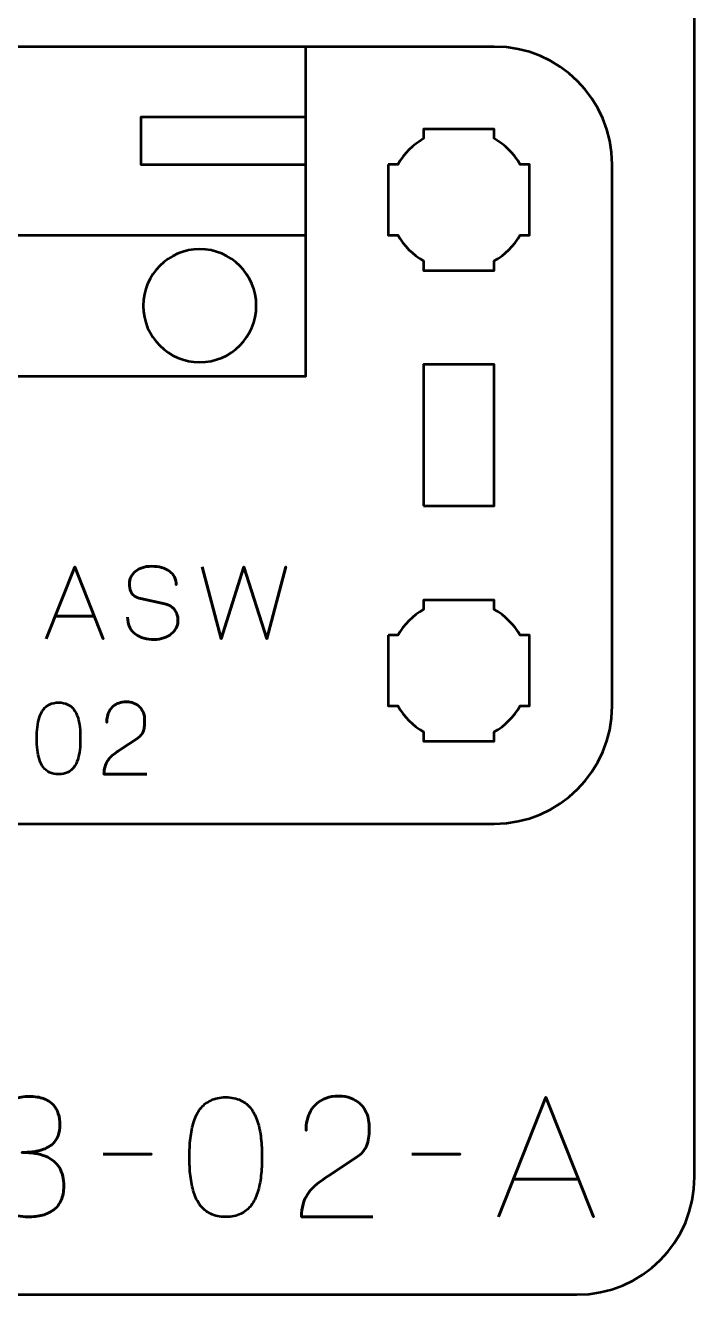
# Model space of a CAD drawing. Header units: centimetres. Extents: x -21 to 0, y -29.7 to 0.
# Drawn here: x -2.84 to 0, y -29.7 to -24.31 of the extents above; entities that cross this region are included whole.
import ezdxf

# ---------------------------------------------------------------- set-up
doc = ezdxf.new("R2010")
doc.units = ezdxf.units.CM
doc.header["$MEASUREMENT"] = 0
doc.layers.add('Layer 1', color=7, linetype='Continuous')

msp = doc.modelspace()

# ---------------------------------------------------------------- linework, layer by layer
at = {"layer": 'Layer 1', "lineweight": 53}
msp.add_lwpolyline([(-1.15, -26.35), (-0.85, -26.35), (-0.85, -25.75), (-1.15, -25.75), (-1.15, -26.35)], close=True, dxfattribs=at)
at = {"layer": 'Layer 1', "color": 1, "lineweight": 53}
msp.add_open_spline([(-21.00003, -29.19995), (-21.00003, -29.19995), (-21.00003, -2.89992), (-21.00003, -2.89992), (-21.00003, -2.89992), (-21.00003, -2.81709), (-20.93286, -2.74992), (-20.85003, -2.74992), (-20.85003, -2.74992), (-20.7672, -2.74992), (-20.70003, -2.68275), (-20.70003, -2.59992), (-20.70003, -2.59992), (-20.70003, -2.51709), (-20.7672, -2.44992), (-20.85003, -2.44992), (-20.85003, -2.44992), (-20.93286, -2.44992), (-21.00003, -2.38275), (-21.00003, -2.29992), (-21.00003, -2.29992), (-21.00003, -2.21709), (-20.93286, -2.14992), (-20.85003, -2.14992), (-20.85003, -2.14992), (-20.7672, -2.14992), (-20.70003, -2.08275), (-20.70003, -1.99992), (-20.70003, -1.99992), (-20.70003, -1.91709), (-20.7672, -1.84992), (-20.85003, -1.84992), (-20.85003, -1.84992), (-20.93286, -1.84992), (-21.00003, -1.78275), (-21.00003, -1.69992), (-21.00003, -1.69992), (-21.00003, -1.61709), (-20.93286, -1.54992), (-20.85003, -1.54992), (-20.85003, -1.54992), (-20.7672, -1.54992), (-20.70003, -1.48275), (-20.70003, -1.39992), (-20.70003, -1.39992), (-20.70003, -1.31709), (-20.7672, -1.24992), (-20.85003, -1.24992), (-20.85003, -1.24992), (-20.93286, -1.24992), (-21.00003, -1.18275), (-21.00003, -1.09992), (-21.00003, -1.09992), (-21.00003, -1.09992), (-21.00003, -0.49992), (-21.00003, -0.49992), (-21.00003, -0.49992), (-21.00003, -0.22295), (-20.77694, 0.00004), (-20.49994, 0.00004), (-20.49994, 0.00004), (-20.49994, 0.00004), (-0.50008, 0.00004), (-0.50008, 0.00004), (-0.50008, 0.00004), (-0.22294, 0.00004), (0.00002, -0.22295), (0.00002, -0.49992), (0.00002, -0.49992), (0.00002, -0.49992), (0.00002, -29.19995), (0.00002, -29.19995), (0.00002, -29.19995), (0.00002, -29.47695), (-0.22294, -29.70004), (-0.50008, -29.70004), (-0.50008, -29.70004), (-0.50008, -29.70004), (-20.49994, -29.70004), (-20.49994, -29.70004), (-20.49994, -29.70004), (-20.77694, -29.70004), (-21.00003, -29.47695), (-21.00003, -29.19995)], degree=3, knots=[0, 0, 0, 0, 0.047619, 0.047619, 0.047619, 0.047619, 0.0952381, 0.0952381, 0.0952381, 0.0952381, 0.1428571, 0.1428571, 0.1428571, 0.1428571, 0.1904762, 0.1904762, 0.1904762, 0.1904762, 0.2380952, 0.2380952, 0.2380952, 0.2380952, 0.2857143, 0.2857143, 0.2857143, 0.2857143, 0.3333333, 0.3333333, 0.3333333, 0.3333333, 0.3809524, 0.3809524, 0.3809524, 0.3809524, 0.4285714, 0.4285714, 0.4285714, 0.4285714, 0.4761905, 0.4761905, 0.4761905, 0.4761905, 0.5238095, 0.5238095, 0.5238095, 0.5238095, 0.5714286, 0.5714286, 0.5714286, 0.5714286, 0.6190476, 0.6190476, 0.6190476, 0.6190476, 0.6666667, 0.6666667, 0.6666667, 0.6666667, 0.7142857, 0.7142857, 0.7142857, 0.7142857, 0.7619048, 0.7619048, 0.7619048, 0.7619048, 0.8095238, 0.8095238, 0.8095238, 0.8095238, 0.8571429, 0.8571429, 0.8571429, 0.8571429, 0.9047619, 0.9047619, 0.9047619, 0.9047619, 0.952381, 0.952381, 0.952381, 0.952381, 1, 1, 1, 1], dxfattribs=at)
at = {"layer": 'Layer 1', "color": 3, "lineweight": 53}
msp.add_open_spline([(-5.65, -27.2), (-5.65, -27.2), (-5.65, -24.9), (-5.65, -24.9), (-5.65, -24.9), (-5.65, -24.62391), (-5.42609, -24.4), (-5.15, -24.4), (-5.15, -24.4), (-5.15, -24.4), (-0.85, -24.4), (-0.85, -24.4), (-0.85, -24.4), (-0.57391, -24.4), (-0.35, -24.62391), (-0.35, -24.9), (-0.35, -24.9), (-0.35, -24.9), (-0.35, -27.2), (-0.35, -27.2), (-0.35, -27.2), (-0.35, -27.47609), (-0.57391, -27.7), (-0.85, -27.7), (-0.85, -27.7), (-0.85, -27.7), (-5.15, -27.7), (-5.15, -27.7), (-5.15, -27.7), (-5.42609, -27.7), (-5.65, -27.47609), (-5.65, -27.2)], degree=3, knots=[0, 0, 0, 0, 0.125, 0.125, 0.125, 0.125, 0.25, 0.25, 0.25, 0.25, 0.375, 0.375, 0.375, 0.375, 0.5, 0.5, 0.5, 0.5, 0.625, 0.625, 0.625, 0.625, 0.75, 0.75, 0.75, 0.75, 0.875, 0.875, 0.875, 0.875, 1, 1, 1, 1], dxfattribs=at)
at = {"layer": 'Layer 1', "color": 5, "lineweight": 53}
for points, knots in [([(-1.65, -24.4), (-1.65, -24.4), (-1.65, -25.8), (-1.65, -25.8), (-1.65, -25.8), (-1.65, -25.8), (-4.35, -25.8), (-4.35, -25.8), (-4.35, -25.8), (-4.35, -25.8), (-4.35, -24.4), (-4.35, -24.4), (-4.35, -24.4), (-4.35, -24.4), (-1.65, -24.4), (-1.65, -24.4)], [0, 0, 0, 0, 0.25, 0.25, 0.25, 0.25, 0.5, 0.5, 0.5, 0.5, 0.75, 0.75, 0.75, 0.75, 1, 1, 1, 1]), ([(-1.65, -24.4), (-1.65, -24.4), (-1.65, -25.2), (-1.65, -25.2), (-1.65, -25.2), (-1.65, -25.2), (-4.35, -25.2), (-4.35, -25.2), (-4.35, -25.2), (-4.35, -25.2), (-4.35, -24.4), (-4.35, -24.4), (-4.35, -24.4), (-4.35, -24.4), (-1.65, -24.4), (-1.65, -24.4)], [0, 0, 0, 0, 0.25, 0.25, 0.25, 0.25, 0.5, 0.5, 0.5, 0.5, 0.75, 0.75, 0.75, 0.75, 1, 1, 1, 1]), ([(-1.65, -24.7), (-1.65, -24.7), (-1.65, -24.9), (-1.65, -24.9), (-1.65, -24.9), (-1.65, -24.9), (-2.35, -24.9), (-2.35, -24.9), (-2.35, -24.9), (-2.35, -24.9), (-2.35, -24.7), (-2.35, -24.7), (-2.35, -24.7), (-2.35, -24.7), (-1.65, -24.7), (-1.65, -24.7)], [0, 0, 0, 0, 0.25, 0.25, 0.25, 0.25, 0.5, 0.5, 0.5, 0.5, 0.75, 0.75, 0.75, 0.75, 1, 1, 1, 1]), ([(-2.75193, -26.91494), (-2.75193, -26.91494), (-2.63086, -26.60972), (-2.63086, -26.60972), (-2.63086, -26.60972), (-2.63086, -26.60972), (-2.50936, -26.91494), (-2.50936, -26.91494), (-2.50936, -26.91494), (-2.50936, -26.91494), (-2.63086, -26.60972), (-2.63086, -26.60972), (-2.63086, -26.60972), (-2.63086, -26.60972), (-2.75193, -26.91494), (-2.75193, -26.91494)], [0, 0, 0, 0, 0.25, 0.25, 0.25, 0.25, 0.5, 0.5, 0.5, 0.5, 0.75, 0.75, 0.75, 0.75, 1, 1, 1, 1]), ([(-2.40607, -26.82265), (-2.40593, -26.83952), (-2.40297, -26.85398), (-2.39704, -26.86605), (-2.39704, -26.86605), (-2.39118, -26.87804), (-2.383, -26.88785), (-2.3727, -26.89547), (-2.3727, -26.89547), (-2.36233, -26.90302), (-2.3504, -26.90859), (-2.33693, -26.91219), (-2.33693, -26.91219), (-2.32352, -26.91572), (-2.30913, -26.91748), (-2.29389, -26.91748), (-2.29389, -26.91748), (-2.27851, -26.91741), (-2.26468, -26.91515), (-2.25233, -26.91085), (-2.25233, -26.91085), (-2.24005, -26.90654), (-2.22954, -26.90076), (-2.22072, -26.89349), (-2.22072, -26.89349), (-2.21197, -26.88622), (-2.2052, -26.87811), (-2.2004, -26.86908), (-2.2004, -26.86908), (-2.1956, -26.86005), (-2.19306, -26.85081), (-2.19271, -26.84128), (-2.19271, -26.84128), (-2.19229, -26.82879), (-2.19412, -26.81736), (-2.19814, -26.80706), (-2.19814, -26.80706), (-2.20217, -26.79676), (-2.20838, -26.78815), (-2.21677, -26.7811), (-2.21677, -26.7811), (-2.2251, -26.77404), (-2.23561, -26.7691), (-2.24817, -26.76635), (-2.24817, -26.76635), (-2.24817, -26.76635), (-2.35188, -26.74391), (-2.35188, -26.74391), (-2.35188, -26.74391), (-2.36162, -26.74187), (-2.37002, -26.73841), (-2.37693, -26.73361), (-2.37693, -26.73361), (-2.38385, -26.72875), (-2.38921, -26.72204), (-2.39288, -26.71343), (-2.39288, -26.71343), (-2.39655, -26.7049), (-2.39845, -26.69403), (-2.39845, -26.68084), (-2.39845, -26.68084), (-2.39845, -26.67082), (-2.3964, -26.66137), (-2.39224, -26.65248), (-2.39224, -26.65248), (-2.38815, -26.64359), (-2.38208, -26.63575), (-2.37411, -26.62884), (-2.37411, -26.62884), (-2.36614, -26.622), (-2.35626, -26.61663), (-2.34455, -26.61275), (-2.34455, -26.61275), (-2.33276, -26.6088), (-2.31929, -26.60683), (-2.30405, -26.60676), (-2.30405, -26.60676), (-2.28874, -26.60676), (-2.2747, -26.60852), (-2.26186, -26.61205), (-2.26186, -26.61205), (-2.24909, -26.61558), (-2.23801, -26.62066), (-2.2287, -26.62743), (-2.2287, -26.62743), (-2.21938, -26.6342), (-2.21219, -26.64253), (-2.20725, -26.65226), (-2.20725, -26.65226), (-2.20231, -26.66207), (-2.19998, -26.67329), (-2.20033, -26.68592), (-2.20033, -26.68592), (-2.19998, -26.67329), (-2.20231, -26.66207), (-2.20725, -26.65226), (-2.20725, -26.65226), (-2.21219, -26.64253), (-2.21938, -26.6342), (-2.2287, -26.62743), (-2.2287, -26.62743), (-2.23801, -26.62066), (-2.24909, -26.61558), (-2.26186, -26.61205), (-2.26186, -26.61205), (-2.2747, -26.60852), (-2.28874, -26.60676), (-2.30405, -26.60676), (-2.30405, -26.60676), (-2.31929, -26.60683), (-2.33276, -26.6088), (-2.34455, -26.61275), (-2.34455, -26.61275), (-2.35626, -26.61663), (-2.36614, -26.622), (-2.37411, -26.62884), (-2.37411, -26.62884), (-2.38208, -26.63575), (-2.38815, -26.64359), (-2.39224, -26.65248), (-2.39224, -26.65248), (-2.3964, -26.66137), (-2.39845, -26.67082), (-2.39845, -26.68084), (-2.39845, -26.68084), (-2.39845, -26.69403), (-2.39662, -26.7049), (-2.39309, -26.71336), (-2.39309, -26.71336), (-2.38949, -26.7219), (-2.3842, -26.72853), (-2.37728, -26.7334), (-2.37728, -26.7334), (-2.37037, -26.7382), (-2.3619, -26.74173), (-2.35188, -26.74391), (-2.35188, -26.74391), (-2.35188, -26.74391), (-2.24817, -26.76635), (-2.24817, -26.76635), (-2.24817, -26.76635), (-2.23533, -26.7691), (-2.22474, -26.77404), (-2.21642, -26.7811), (-2.21642, -26.7811), (-2.20802, -26.78815), (-2.20188, -26.79676), (-2.19793, -26.80706), (-2.19793, -26.80706), (-2.19405, -26.81736), (-2.19229, -26.82879), (-2.19271, -26.84128), (-2.19271, -26.84128), (-2.19306, -26.85081), (-2.1956, -26.86005), (-2.2004, -26.86908), (-2.2004, -26.86908), (-2.2052, -26.87811), (-2.21197, -26.88622), (-2.22072, -26.89349), (-2.22072, -26.89349), (-2.22954, -26.90076), (-2.24005, -26.90654), (-2.25233, -26.91085), (-2.25233, -26.91085), (-2.26468, -26.91515), (-2.27851, -26.91741), (-2.29389, -26.91748), (-2.29389, -26.91748), (-2.30913, -26.91748), (-2.32352, -26.91572), (-2.33693, -26.91219), (-2.33693, -26.91219), (-2.3504, -26.90859), (-2.36233, -26.90302), (-2.3727, -26.89547), (-2.3727, -26.89547), (-2.383, -26.88785), (-2.39118, -26.87804), (-2.39704, -26.86605), (-2.39704, -26.86605), (-2.40297, -26.85398), (-2.40593, -26.83952), (-2.40607, -26.82265)], [0, 0, 0, 0, 0.0217391, 0.0217391, 0.0217391, 0.0217391, 0.0434783, 0.0434783, 0.0434783, 0.0434783, 0.0652174, 0.0652174, 0.0652174, 0.0652174, 0.0869565, 0.0869565, 0.0869565, 0.0869565, 0.1086957, 0.1086957, 0.1086957, 0.1086957, 0.1304348, 0.1304348, 0.1304348, 0.1304348, 0.1521739, 0.1521739, 0.1521739, 0.1521739, 0.173913, 0.173913, 0.173913, 0.173913, 0.1956522, 0.1956522, 0.1956522, 0.1956522, 0.2173913, 0.2173913, 0.2173913, 0.2173913, 0.2391304, 0.2391304, 0.2391304, 0.2391304, 0.2608696, 0.2608696, 0.2608696, 0.2608696, 0.2826087, 0.2826087, 0.2826087, 0.2826087, 0.3043478, 0.3043478, 0.3043478, 0.3043478, 0.326087, 0.326087, 0.326087, 0.326087, 0.3478261, 0.3478261, 0.3478261, 0.3478261, 0.3695652, 0.3695652, 0.3695652, 0.3695652, 0.3913043, 0.3913043, 0.3913043, 0.3913043, 0.4130435, 0.4130435, 0.4130435, 0.4130435, 0.4347826, 0.4347826, 0.4347826, 0.4347826, 0.4565217, 0.4565217, 0.4565217, 0.4565217, 0.4782609, 0.4782609, 0.4782609, 0.4782609, 0.5, 0.5, 0.5, 0.5, 0.5217391, 0.5217391, 0.5217391, 0.5217391, 0.5434783, 0.5434783, 0.5434783, 0.5434783, 0.5652174, 0.5652174, 0.5652174, 0.5652174, 0.5869565, 0.5869565, 0.5869565, 0.5869565, 0.6086957, 0.6086957, 0.6086957, 0.6086957, 0.6304348, 0.6304348, 0.6304348, 0.6304348, 0.6521739, 0.6521739, 0.6521739, 0.6521739, 0.673913, 0.673913, 0.673913, 0.673913, 0.6956522, 0.6956522, 0.6956522, 0.6956522, 0.7173913, 0.7173913, 0.7173913, 0.7173913, 0.7391304, 0.7391304, 0.7391304, 0.7391304, 0.7608696, 0.7608696, 0.7608696, 0.7608696, 0.7826087, 0.7826087, 0.7826087, 0.7826087, 0.8043478, 0.8043478, 0.8043478, 0.8043478, 0.826087, 0.826087, 0.826087, 0.826087, 0.8478261, 0.8478261, 0.8478261, 0.8478261, 0.8695652, 0.8695652, 0.8695652, 0.8695652, 0.8913043, 0.8913043, 0.8913043, 0.8913043, 0.9130435, 0.9130435, 0.9130435, 0.9130435, 0.9347826, 0.9347826, 0.9347826, 0.9347826, 0.9565217, 0.9565217, 0.9565217, 0.9565217, 0.9782609, 0.9782609, 0.9782609, 0.9782609, 1, 1, 1, 1]), ([(-2.08984, -26.60972), (-2.08984, -26.60972), (-2.00941, -26.91494), (-2.00941, -26.91494), (-2.00941, -26.91494), (-2.00941, -26.91494), (-1.91247, -26.60972), (-1.91247, -26.60972), (-1.91247, -26.60972), (-1.91247, -26.60972), (-1.81552, -26.91494), (-1.81552, -26.91494), (-1.81552, -26.91494), (-1.81552, -26.91494), (-1.73509, -26.60972), (-1.73509, -26.60972), (-1.73509, -26.60972), (-1.73509, -26.60972), (-1.81552, -26.91494), (-1.81552, -26.91494), (-1.81552, -26.91494), (-1.81552, -26.91494), (-1.91247, -26.60972), (-1.91247, -26.60972), (-1.91247, -26.60972), (-1.91247, -26.60972), (-2.00941, -26.91494), (-2.00941, -26.91494), (-2.00941, -26.91494), (-2.00941, -26.91494), (-2.08984, -26.60972), (-2.08984, -26.60972)], [0, 0, 0, 0, 0.125, 0.125, 0.125, 0.125, 0.25, 0.25, 0.25, 0.25, 0.375, 0.375, 0.375, 0.375, 0.5, 0.5, 0.5, 0.5, 0.625, 0.625, 0.625, 0.625, 0.75, 0.75, 0.75, 0.75, 0.875, 0.875, 0.875, 0.875, 1, 1, 1, 1]), ([(-2.71383, -26.81884), (-2.71383, -26.81884), (-2.54789, -26.81884), (-2.54789, -26.81884), (-2.54789, -26.81884), (-2.54789, -26.81884), (-2.71383, -26.81884), (-2.71383, -26.81884)], [0, 0, 0, 0, 0.5, 0.5, 0.5, 0.5, 1, 1, 1, 1]), ([(-2.69922, -27.49025), (-2.68441, -27.49018), (-2.67164, -27.48757), (-2.66098, -27.48249), (-2.66098, -27.48249), (-2.6504, -27.47741), (-2.64158, -27.47014), (-2.63453, -27.4609), (-2.63453, -27.4609), (-2.62754, -27.45159), (-2.62204, -27.44058), (-2.61795, -27.42788), (-2.61795, -27.42788), (-2.61392, -27.41518), (-2.61103, -27.40128), (-2.60941, -27.38604), (-2.60941, -27.38604), (-2.60771, -27.3708), (-2.60687, -27.35478), (-2.60694, -27.33785), (-2.60694, -27.33785), (-2.60687, -27.32099), (-2.60771, -27.30497), (-2.60941, -27.2898), (-2.60941, -27.2898), (-2.61103, -27.27463), (-2.61392, -27.26066), (-2.61795, -27.24796), (-2.61795, -27.24796), (-2.62204, -27.23533), (-2.62754, -27.22433), (-2.63453, -27.21494), (-2.63453, -27.21494), (-2.64158, -27.20563), (-2.6504, -27.19836), (-2.66098, -27.19328), (-2.66098, -27.19328), (-2.67164, -27.18813), (-2.68441, -27.18552), (-2.69922, -27.18545), (-2.69922, -27.18545), (-2.71404, -27.18552), (-2.72681, -27.18813), (-2.73747, -27.19328), (-2.73747, -27.19328), (-2.74805, -27.19836), (-2.75687, -27.20563), (-2.76392, -27.21494), (-2.76392, -27.21494), (-2.77091, -27.22433), (-2.77641, -27.23533), (-2.7805, -27.24796), (-2.7805, -27.24796), (-2.78453, -27.26066), (-2.78742, -27.27463), (-2.78904, -27.2898), (-2.78904, -27.2898), (-2.79073, -27.30497), (-2.79158, -27.32099), (-2.79151, -27.33785), (-2.79151, -27.33785), (-2.79158, -27.35478), (-2.79073, -27.3708), (-2.78904, -27.38604), (-2.78904, -27.38604), (-2.78742, -27.40128), (-2.78453, -27.41518), (-2.7805, -27.42788), (-2.7805, -27.42788), (-2.77641, -27.44058), (-2.77091, -27.45159), (-2.76392, -27.4609), (-2.76392, -27.4609), (-2.75687, -27.47014), (-2.74805, -27.47741), (-2.73747, -27.48249), (-2.73747, -27.48249), (-2.72681, -27.48757), (-2.71404, -27.49018), (-2.69922, -27.49025)], [0, 0, 0, 0, 0.05, 0.05, 0.05, 0.05, 0.1, 0.1, 0.1, 0.1, 0.15, 0.15, 0.15, 0.15, 0.2, 0.2, 0.2, 0.2, 0.25, 0.25, 0.25, 0.25, 0.3, 0.3, 0.3, 0.3, 0.35, 0.35, 0.35, 0.35, 0.4, 0.4, 0.4, 0.4, 0.45, 0.45, 0.45, 0.45, 0.5, 0.5, 0.5, 0.5, 0.55, 0.55, 0.55, 0.55, 0.6, 0.6, 0.6, 0.6, 0.65, 0.65, 0.65, 0.65, 0.7, 0.7, 0.7, 0.7, 0.75, 0.75, 0.75, 0.75, 0.8, 0.8, 0.8, 0.8, 0.85, 0.85, 0.85, 0.85, 0.9, 0.9, 0.9, 0.9, 0.95, 0.95, 0.95, 0.95, 1, 1, 1, 1]), ([(-2.69922, -27.49025), (-2.68441, -27.49018), (-2.67164, -27.48757), (-2.66098, -27.48249), (-2.66098, -27.48249), (-2.6504, -27.47741), (-2.64158, -27.47014), (-2.63453, -27.4609), (-2.63453, -27.4609), (-2.62754, -27.45159), (-2.62204, -27.44058), (-2.61795, -27.42788), (-2.61795, -27.42788), (-2.61392, -27.41518), (-2.61103, -27.40128), (-2.60941, -27.38604), (-2.60941, -27.38604), (-2.60771, -27.3708), (-2.60687, -27.35478), (-2.60694, -27.33785), (-2.60694, -27.33785), (-2.60687, -27.32099), (-2.60771, -27.30497), (-2.60941, -27.2898), (-2.60941, -27.2898), (-2.61103, -27.27463), (-2.61392, -27.26066), (-2.61795, -27.24796), (-2.61795, -27.24796), (-2.62204, -27.23533), (-2.62754, -27.22433), (-2.63453, -27.21494), (-2.63453, -27.21494), (-2.64158, -27.20563), (-2.6504, -27.19836), (-2.66098, -27.19328), (-2.66098, -27.19328), (-2.67164, -27.18813), (-2.68441, -27.18552), (-2.69922, -27.18545), (-2.69922, -27.18545), (-2.71404, -27.18552), (-2.72681, -27.18813), (-2.73747, -27.19328), (-2.73747, -27.19328), (-2.74805, -27.19836), (-2.75687, -27.20563), (-2.76392, -27.21494), (-2.76392, -27.21494), (-2.77091, -27.22433), (-2.77641, -27.23533), (-2.7805, -27.24796), (-2.7805, -27.24796), (-2.78453, -27.26066), (-2.78742, -27.27463), (-2.78904, -27.2898), (-2.78904, -27.2898), (-2.79073, -27.30497), (-2.79158, -27.32099), (-2.79151, -27.33785), (-2.79151, -27.33785), (-2.79158, -27.35478), (-2.79073, -27.3708), (-2.78904, -27.38604), (-2.78904, -27.38604), (-2.78742, -27.40128), (-2.78453, -27.41518), (-2.7805, -27.42788), (-2.7805, -27.42788), (-2.77641, -27.44058), (-2.77091, -27.45159), (-2.76392, -27.4609), (-2.76392, -27.4609), (-2.75687, -27.47014), (-2.74805, -27.47741), (-2.73747, -27.48249), (-2.73747, -27.48249), (-2.72681, -27.48757), (-2.71404, -27.49018), (-2.69922, -27.49025)], [0, 0, 0, 0, 0.05, 0.05, 0.05, 0.05, 0.1, 0.1, 0.1, 0.1, 0.15, 0.15, 0.15, 0.15, 0.2, 0.2, 0.2, 0.2, 0.25, 0.25, 0.25, 0.25, 0.3, 0.3, 0.3, 0.3, 0.35, 0.35, 0.35, 0.35, 0.4, 0.4, 0.4, 0.4, 0.45, 0.45, 0.45, 0.45, 0.5, 0.5, 0.5, 0.5, 0.55, 0.55, 0.55, 0.55, 0.6, 0.6, 0.6, 0.6, 0.65, 0.65, 0.65, 0.65, 0.7, 0.7, 0.7, 0.7, 0.75, 0.75, 0.75, 0.75, 0.8, 0.8, 0.8, 0.8, 0.85, 0.85, 0.85, 0.85, 0.9, 0.9, 0.9, 0.9, 0.95, 0.95, 0.95, 0.95, 1, 1, 1, 1]), ([(-2.325, -27.49025), (-2.325, -27.49025), (-2.50661, -27.49025), (-2.50661, -27.49025), (-2.50661, -27.49025), (-2.50626, -27.47797), (-2.50471, -27.46711), (-2.50209, -27.45779), (-2.50209, -27.45779), (-2.49941, -27.44848), (-2.49582, -27.4403), (-2.49137, -27.43324), (-2.49137, -27.43324), (-2.48685, -27.42619), (-2.4817, -27.41991), (-2.47585, -27.4144), (-2.47585, -27.4144), (-2.46999, -27.40883), (-2.46371, -27.40375), (-2.45694, -27.39895), (-2.45694, -27.39895), (-2.45017, -27.39422), (-2.44318, -27.3895), (-2.43591, -27.38484), (-2.43591, -27.38484), (-2.43591, -27.38484), (-2.36352, -27.33658), (-2.36352, -27.33658), (-2.36352, -27.33658), (-2.35612, -27.33136), (-2.35033, -27.32565), (-2.34624, -27.31951), (-2.34624, -27.31951), (-2.34208, -27.31337), (-2.33918, -27.30688), (-2.33742, -27.30003), (-2.33742, -27.30003), (-2.33573, -27.29326), (-2.33467, -27.28628), (-2.33432, -27.27922), (-2.33432, -27.27922), (-2.33396, -27.27209), (-2.33382, -27.26497), (-2.33389, -27.25784), (-2.33389, -27.25784), (-2.33389, -27.25199), (-2.33467, -27.24571), (-2.33622, -27.23893), (-2.33622, -27.23893), (-2.33784, -27.23223), (-2.34038, -27.22553), (-2.34398, -27.2189), (-2.34398, -27.2189), (-2.34758, -27.21226), (-2.35238, -27.2062), (-2.35837, -27.20069), (-2.35837, -27.20069), (-2.36437, -27.19526), (-2.37178, -27.19089), (-2.3806, -27.18757), (-2.3806, -27.18757), (-2.38942, -27.18425), (-2.39979, -27.18256), (-2.41178, -27.18249), (-2.41178, -27.18249), (-2.42385, -27.18256), (-2.4345, -27.18425), (-2.44368, -27.1875), (-2.44368, -27.1875), (-2.45285, -27.19074), (-2.46068, -27.19526), (-2.46717, -27.20097), (-2.46717, -27.20097), (-2.47366, -27.20669), (-2.47888, -27.21332), (-2.48297, -27.22073), (-2.48297, -27.22073), (-2.48707, -27.22814), (-2.49003, -27.23604), (-2.49193, -27.24437), (-2.49193, -27.24437), (-2.49384, -27.25269), (-2.49476, -27.26116), (-2.49476, -27.2697), (-2.49476, -27.2697), (-2.49476, -27.26116), (-2.49384, -27.25269), (-2.49193, -27.24437), (-2.49193, -27.24437), (-2.49003, -27.23604), (-2.48707, -27.22814), (-2.48297, -27.22073), (-2.48297, -27.22073), (-2.47888, -27.21332), (-2.47366, -27.20669), (-2.46717, -27.20097), (-2.46717, -27.20097), (-2.46068, -27.19526), (-2.45285, -27.19074), (-2.44368, -27.1875), (-2.44368, -27.1875), (-2.4345, -27.18425), (-2.42385, -27.18256), (-2.41178, -27.18249), (-2.41178, -27.18249), (-2.39979, -27.18256), (-2.38942, -27.18425), (-2.3806, -27.18757), (-2.3806, -27.18757), (-2.37178, -27.19089), (-2.36437, -27.19526), (-2.35837, -27.20069), (-2.35837, -27.20069), (-2.35238, -27.2062), (-2.34758, -27.21226), (-2.34398, -27.2189), (-2.34398, -27.2189), (-2.34038, -27.22553), (-2.33784, -27.23223), (-2.33622, -27.23893), (-2.33622, -27.23893), (-2.33467, -27.24571), (-2.33389, -27.25199), (-2.33389, -27.25784), (-2.33389, -27.25784), (-2.33382, -27.26497), (-2.33396, -27.27209), (-2.33432, -27.27922), (-2.33432, -27.27922), (-2.33467, -27.28628), (-2.33573, -27.29326), (-2.33742, -27.30003), (-2.33742, -27.30003), (-2.33918, -27.30688), (-2.34208, -27.31337), (-2.34624, -27.31951), (-2.34624, -27.31951), (-2.35033, -27.32565), (-2.35612, -27.33136), (-2.36352, -27.33658), (-2.36352, -27.33658), (-2.36352, -27.33658), (-2.43591, -27.38484), (-2.43591, -27.38484), (-2.43591, -27.38484), (-2.44318, -27.3895), (-2.45017, -27.39422), (-2.45694, -27.39895), (-2.45694, -27.39895), (-2.46371, -27.40375), (-2.46999, -27.40883), (-2.47585, -27.4144), (-2.47585, -27.4144), (-2.4817, -27.41991), (-2.48685, -27.42619), (-2.49137, -27.43324), (-2.49137, -27.43324), (-2.49582, -27.4403), (-2.49941, -27.44848), (-2.50209, -27.45779), (-2.50209, -27.45779), (-2.50471, -27.46711), (-2.50626, -27.47797), (-2.50661, -27.49025), (-2.50661, -27.49025), (-2.50661, -27.49025), (-2.325, -27.49025), (-2.325, -27.49025)], [0, 0, 0, 0, 0.0238095, 0.0238095, 0.0238095, 0.0238095, 0.047619, 0.047619, 0.047619, 0.047619, 0.0714286, 0.0714286, 0.0714286, 0.0714286, 0.0952381, 0.0952381, 0.0952381, 0.0952381, 0.1190476, 0.1190476, 0.1190476, 0.1190476, 0.1428571, 0.1428571, 0.1428571, 0.1428571, 0.1666667, 0.1666667, 0.1666667, 0.1666667, 0.1904762, 0.1904762, 0.1904762, 0.1904762, 0.2142857, 0.2142857, 0.2142857, 0.2142857, 0.2380952, 0.2380952, 0.2380952, 0.2380952, 0.2619048, 0.2619048, 0.2619048, 0.2619048, 0.2857143, 0.2857143, 0.2857143, 0.2857143, 0.3095238, 0.3095238, 0.3095238, 0.3095238, 0.3333333, 0.3333333, 0.3333333, 0.3333333, 0.3571429, 0.3571429, 0.3571429, 0.3571429, 0.3809524, 0.3809524, 0.3809524, 0.3809524, 0.4047619, 0.4047619, 0.4047619, 0.4047619, 0.4285714, 0.4285714, 0.4285714, 0.4285714, 0.452381, 0.452381, 0.452381, 0.452381, 0.4761905, 0.4761905, 0.4761905, 0.4761905, 0.5, 0.5, 0.5, 0.5, 0.5238095, 0.5238095, 0.5238095, 0.5238095, 0.547619, 0.547619, 0.547619, 0.547619, 0.5714286, 0.5714286, 0.5714286, 0.5714286, 0.5952381, 0.5952381, 0.5952381, 0.5952381, 0.6190476, 0.6190476, 0.6190476, 0.6190476, 0.6428571, 0.6428571, 0.6428571, 0.6428571, 0.6666667, 0.6666667, 0.6666667, 0.6666667, 0.6904762, 0.6904762, 0.6904762, 0.6904762, 0.7142857, 0.7142857, 0.7142857, 0.7142857, 0.7380952, 0.7380952, 0.7380952, 0.7380952, 0.7619048, 0.7619048, 0.7619048, 0.7619048, 0.7857143, 0.7857143, 0.7857143, 0.7857143, 0.8095238, 0.8095238, 0.8095238, 0.8095238, 0.8333333, 0.8333333, 0.8333333, 0.8333333, 0.8571429, 0.8571429, 0.8571429, 0.8571429, 0.8809524, 0.8809524, 0.8809524, 0.8809524, 0.9047619, 0.9047619, 0.9047619, 0.9047619, 0.9285714, 0.9285714, 0.9285714, 0.9285714, 0.952381, 0.952381, 0.952381, 0.952381, 0.9761905, 0.9761905, 0.9761905, 0.9761905, 1, 1, 1, 1]), ([(-2.9749, -29.24221), (-2.97478, -29.26761), (-2.9689, -29.28972), (-2.95726, -29.30889), (-2.95726, -29.30889), (-2.94562, -29.32794), (-2.92904, -29.34287), (-2.9074, -29.35357), (-2.9074, -29.35357), (-2.88576, -29.36428), (-2.85978, -29.36968), (-2.82955, -29.36992), (-2.82955, -29.36992), (-2.80686, -29.36992), (-2.78628, -29.36757), (-2.76758, -29.36263), (-2.76758, -29.36263), (-2.749, -29.35769), (-2.73301, -29.35005), (-2.71949, -29.33958), (-2.71949, -29.33958), (-2.70596, -29.32912), (-2.69562, -29.31559), (-2.68821, -29.29913), (-2.68821, -29.29913), (-2.68092, -29.28255), (-2.67727, -29.26267), (-2.67715, -29.23939), (-2.67715, -29.23939), (-2.67704, -29.20835), (-2.68339, -29.18212), (-2.69597, -29.16084), (-2.69597, -29.16084), (-2.70855, -29.13955), (-2.72807, -29.12356), (-2.75429, -29.11263), (-2.75429, -29.11263), (-2.78052, -29.10169), (-2.81415, -29.09616), (-2.85495, -29.09616), (-2.85495, -29.09616), (-2.8245, -29.09628), (-2.79898, -29.09346), (-2.77817, -29.0877), (-2.77817, -29.0877), (-2.75747, -29.08193), (-2.74089, -29.07382), (-2.72842, -29.06324), (-2.72842, -29.06324), (-2.71596, -29.05277), (-2.7069, -29.04031), (-2.7015, -29.02596), (-2.7015, -29.02596), (-2.69597, -29.01173), (-2.69326, -28.99609), (-2.69338, -28.97904), (-2.69338, -28.97904), (-2.69326, -28.96199), (-2.69562, -28.94623), (-2.70032, -28.93165), (-2.70032, -28.93165), (-2.70491, -28.91707), (-2.71243, -28.90425), (-2.72266, -28.89331), (-2.72266, -28.89331), (-2.73289, -28.88238), (-2.74642, -28.87379), (-2.763, -28.86768), (-2.763, -28.86768), (-2.77969, -28.86156), (-2.80004, -28.85851), (-2.82391, -28.85839), (-2.82391, -28.85839), (-2.84766, -28.85851), (-2.86848, -28.86203), (-2.88612, -28.86885), (-2.88612, -28.86885), (-2.90387, -28.87568), (-2.91845, -28.88497), (-2.93021, -28.89684), (-2.93021, -28.89684), (-2.94186, -28.90872), (-2.95056, -28.92224), (-2.95632, -28.93753), (-2.95632, -28.93753), (-2.9622, -28.95282), (-2.96502, -28.96904), (-2.96502, -28.9861), (-2.96502, -28.9861), (-2.96502, -28.96904), (-2.9622, -28.95282), (-2.95632, -28.93753), (-2.95632, -28.93753), (-2.95056, -28.92224), (-2.94186, -28.90872), (-2.93021, -28.89684), (-2.93021, -28.89684), (-2.91845, -28.88497), (-2.90387, -28.87568), (-2.88612, -28.86885), (-2.88612, -28.86885), (-2.86848, -28.86203), (-2.84766, -28.85851), (-2.82391, -28.85839), (-2.82391, -28.85839), (-2.80004, -28.85851), (-2.77969, -28.86156), (-2.763, -28.86768), (-2.763, -28.86768), (-2.74642, -28.87379), (-2.73289, -28.88238), (-2.72266, -28.89331), (-2.72266, -28.89331), (-2.71243, -28.90425), (-2.70491, -28.91707), (-2.70032, -28.93165), (-2.70032, -28.93165), (-2.69562, -28.94623), (-2.69326, -28.96199), (-2.69338, -28.97904), (-2.69338, -28.97904), (-2.69326, -28.99609), (-2.69597, -29.01173), (-2.7015, -29.02596), (-2.7015, -29.02596), (-2.7069, -29.04031), (-2.71596, -29.05277), (-2.72842, -29.06324), (-2.72842, -29.06324), (-2.74089, -29.07382), (-2.75747, -29.08193), (-2.77817, -29.0877), (-2.77817, -29.0877), (-2.79898, -29.09346), (-2.8245, -29.09628), (-2.85495, -29.09616), (-2.85495, -29.09616), (-2.81415, -29.09616), (-2.78052, -29.10169), (-2.75429, -29.11263), (-2.75429, -29.11263), (-2.72807, -29.12356), (-2.70855, -29.13955), (-2.69597, -29.16084), (-2.69597, -29.16084), (-2.68339, -29.18212), (-2.67704, -29.20835), (-2.67715, -29.23939), (-2.67715, -29.23939), (-2.67727, -29.26267), (-2.68092, -29.28255), (-2.68821, -29.29913), (-2.68821, -29.29913), (-2.69562, -29.31559), (-2.70596, -29.32912), (-2.71949, -29.33958), (-2.71949, -29.33958), (-2.73301, -29.35005), (-2.749, -29.35769), (-2.76758, -29.36263), (-2.76758, -29.36263), (-2.78628, -29.36757), (-2.80686, -29.36992), (-2.82955, -29.36992), (-2.82955, -29.36992), (-2.85978, -29.36968), (-2.88576, -29.36428), (-2.9074, -29.35357), (-2.9074, -29.35357), (-2.92904, -29.34287), (-2.94562, -29.32794), (-2.95726, -29.30889), (-2.95726, -29.30889), (-2.9689, -29.28972), (-2.97478, -29.26761), (-2.9749, -29.24221)], [0, 0, 0, 0, 0.0227273, 0.0227273, 0.0227273, 0.0227273, 0.0454545, 0.0454545, 0.0454545, 0.0454545, 0.0681818, 0.0681818, 0.0681818, 0.0681818, 0.0909091, 0.0909091, 0.0909091, 0.0909091, 0.1136364, 0.1136364, 0.1136364, 0.1136364, 0.1363636, 0.1363636, 0.1363636, 0.1363636, 0.1590909, 0.1590909, 0.1590909, 0.1590909, 0.1818182, 0.1818182, 0.1818182, 0.1818182, 0.2045455, 0.2045455, 0.2045455, 0.2045455, 0.2272727, 0.2272727, 0.2272727, 0.2272727, 0.25, 0.25, 0.25, 0.25, 0.2727273, 0.2727273, 0.2727273, 0.2727273, 0.2954545, 0.2954545, 0.2954545, 0.2954545, 0.3181818, 0.3181818, 0.3181818, 0.3181818, 0.3409091, 0.3409091, 0.3409091, 0.3409091, 0.3636364, 0.3636364, 0.3636364, 0.3636364, 0.3863636, 0.3863636, 0.3863636, 0.3863636, 0.4090909, 0.4090909, 0.4090909, 0.4090909, 0.4318182, 0.4318182, 0.4318182, 0.4318182, 0.4545455, 0.4545455, 0.4545455, 0.4545455, 0.4772727, 0.4772727, 0.4772727, 0.4772727, 0.5, 0.5, 0.5, 0.5, 0.5227273, 0.5227273, 0.5227273, 0.5227273, 0.5454545, 0.5454545, 0.5454545, 0.5454545, 0.5681818, 0.5681818, 0.5681818, 0.5681818, 0.5909091, 0.5909091, 0.5909091, 0.5909091, 0.6136364, 0.6136364, 0.6136364, 0.6136364, 0.6363636, 0.6363636, 0.6363636, 0.6363636, 0.6590909, 0.6590909, 0.6590909, 0.6590909, 0.6818182, 0.6818182, 0.6818182, 0.6818182, 0.7045455, 0.7045455, 0.7045455, 0.7045455, 0.7272727, 0.7272727, 0.7272727, 0.7272727, 0.75, 0.75, 0.75, 0.75, 0.7727273, 0.7727273, 0.7727273, 0.7727273, 0.7954545, 0.7954545, 0.7954545, 0.7954545, 0.8181818, 0.8181818, 0.8181818, 0.8181818, 0.8409091, 0.8409091, 0.8409091, 0.8409091, 0.8636364, 0.8636364, 0.8636364, 0.8636364, 0.8863636, 0.8863636, 0.8863636, 0.8863636, 0.9090909, 0.9090909, 0.9090909, 0.9090909, 0.9318182, 0.9318182, 0.9318182, 0.9318182, 0.9545455, 0.9545455, 0.9545455, 0.9545455, 0.9772727, 0.9772727, 0.9772727, 0.9772727, 1, 1, 1, 1]), ([(-1.98994, -29.36992), (-1.96524, -29.3698), (-1.94396, -29.36545), (-1.9262, -29.35698), (-1.9262, -29.35698), (-1.90856, -29.34852), (-1.89386, -29.33641), (-1.8821, -29.321), (-1.8821, -29.321), (-1.87046, -29.30548), (-1.86129, -29.28713), (-1.85447, -29.26597), (-1.85447, -29.26597), (-1.84777, -29.2448), (-1.84295, -29.22163), (-1.84024, -29.19623), (-1.84024, -29.19623), (-1.83742, -29.17083), (-1.83601, -29.14414), (-1.83613, -29.11592), (-1.83613, -29.11592), (-1.83601, -29.08781), (-1.83742, -29.06112), (-1.84024, -29.03584), (-1.84024, -29.03584), (-1.84295, -29.01055), (-1.84777, -28.98727), (-1.85447, -28.9661), (-1.85447, -28.9661), (-1.86129, -28.94506), (-1.87046, -28.92671), (-1.8821, -28.91107), (-1.8821, -28.91107), (-1.89386, -28.89555), (-1.90856, -28.88344), (-1.9262, -28.87497), (-1.9262, -28.87497), (-1.94396, -28.86639), (-1.96524, -28.86203), (-1.98994, -28.86192), (-1.98994, -28.86192), (-2.01463, -28.86203), (-2.03592, -28.86639), (-2.05367, -28.87497), (-2.05367, -28.87497), (-2.07131, -28.88344), (-2.08601, -28.89555), (-2.09777, -28.91107), (-2.09777, -28.91107), (-2.10941, -28.92671), (-2.11858, -28.94506), (-2.1254, -28.9661), (-2.1254, -28.9661), (-2.13211, -28.98727), (-2.13693, -29.01055), (-2.13963, -29.03584), (-2.13963, -29.03584), (-2.14246, -29.06112), (-2.14387, -29.08781), (-2.14375, -29.11592), (-2.14375, -29.11592), (-2.14387, -29.14414), (-2.14246, -29.17083), (-2.13963, -29.19623), (-2.13963, -29.19623), (-2.13693, -29.22163), (-2.13211, -29.2448), (-2.1254, -29.26597), (-2.1254, -29.26597), (-2.11858, -29.28713), (-2.10941, -29.30548), (-2.09777, -29.321), (-2.09777, -29.321), (-2.08601, -29.33641), (-2.07131, -29.34852), (-2.05367, -29.35698), (-2.05367, -29.35698), (-2.03592, -29.36545), (-2.01463, -29.3698), (-1.98994, -29.36992)], [0, 0, 0, 0, 0.05, 0.05, 0.05, 0.05, 0.1, 0.1, 0.1, 0.1, 0.15, 0.15, 0.15, 0.15, 0.2, 0.2, 0.2, 0.2, 0.25, 0.25, 0.25, 0.25, 0.3, 0.3, 0.3, 0.3, 0.35, 0.35, 0.35, 0.35, 0.4, 0.4, 0.4, 0.4, 0.45, 0.45, 0.45, 0.45, 0.5, 0.5, 0.5, 0.5, 0.55, 0.55, 0.55, 0.55, 0.6, 0.6, 0.6, 0.6, 0.65, 0.65, 0.65, 0.65, 0.7, 0.7, 0.7, 0.7, 0.75, 0.75, 0.75, 0.75, 0.8, 0.8, 0.8, 0.8, 0.85, 0.85, 0.85, 0.85, 0.9, 0.9, 0.9, 0.9, 0.95, 0.95, 0.95, 0.95, 1, 1, 1, 1]), ([(-1.98994, -29.36992), (-1.96524, -29.3698), (-1.94396, -29.36545), (-1.9262, -29.35698), (-1.9262, -29.35698), (-1.90856, -29.34852), (-1.89386, -29.33641), (-1.8821, -29.321), (-1.8821, -29.321), (-1.87046, -29.30548), (-1.86129, -29.28713), (-1.85447, -29.26597), (-1.85447, -29.26597), (-1.84777, -29.2448), (-1.84295, -29.22163), (-1.84024, -29.19623), (-1.84024, -29.19623), (-1.83742, -29.17083), (-1.83601, -29.14414), (-1.83613, -29.11592), (-1.83613, -29.11592), (-1.83601, -29.08781), (-1.83742, -29.06112), (-1.84024, -29.03584), (-1.84024, -29.03584), (-1.84295, -29.01055), (-1.84777, -28.98727), (-1.85447, -28.9661), (-1.85447, -28.9661), (-1.86129, -28.94506), (-1.87046, -28.92671), (-1.8821, -28.91107), (-1.8821, -28.91107), (-1.89386, -28.89555), (-1.90856, -28.88344), (-1.9262, -28.87497), (-1.9262, -28.87497), (-1.94396, -28.86639), (-1.96524, -28.86203), (-1.98994, -28.86192), (-1.98994, -28.86192), (-2.01463, -28.86203), (-2.03592, -28.86639), (-2.05367, -28.87497), (-2.05367, -28.87497), (-2.07131, -28.88344), (-2.08601, -28.89555), (-2.09777, -28.91107), (-2.09777, -28.91107), (-2.10941, -28.92671), (-2.11858, -28.94506), (-2.1254, -28.9661), (-2.1254, -28.9661), (-2.13211, -28.98727), (-2.13693, -29.01055), (-2.13963, -29.03584), (-2.13963, -29.03584), (-2.14246, -29.06112), (-2.14387, -29.08781), (-2.14375, -29.11592), (-2.14375, -29.11592), (-2.14387, -29.14414), (-2.14246, -29.17083), (-2.13963, -29.19623), (-2.13963, -29.19623), (-2.13693, -29.22163), (-2.13211, -29.2448), (-2.1254, -29.26597), (-2.1254, -29.26597), (-2.11858, -29.28713), (-2.10941, -29.30548), (-2.09777, -29.321), (-2.09777, -29.321), (-2.08601, -29.33641), (-2.07131, -29.34852), (-2.05367, -29.35698), (-2.05367, -29.35698), (-2.03592, -29.36545), (-2.01463, -29.3698), (-1.98994, -29.36992)], [0, 0, 0, 0, 0.05, 0.05, 0.05, 0.05, 0.1, 0.1, 0.1, 0.1, 0.15, 0.15, 0.15, 0.15, 0.2, 0.2, 0.2, 0.2, 0.25, 0.25, 0.25, 0.25, 0.3, 0.3, 0.3, 0.3, 0.35, 0.35, 0.35, 0.35, 0.4, 0.4, 0.4, 0.4, 0.45, 0.45, 0.45, 0.45, 0.5, 0.5, 0.5, 0.5, 0.55, 0.55, 0.55, 0.55, 0.6, 0.6, 0.6, 0.6, 0.65, 0.65, 0.65, 0.65, 0.7, 0.7, 0.7, 0.7, 0.75, 0.75, 0.75, 0.75, 0.8, 0.8, 0.8, 0.8, 0.85, 0.85, 0.85, 0.85, 0.9, 0.9, 0.9, 0.9, 0.95, 0.95, 0.95, 0.95, 1, 1, 1, 1]), ([(-1.36622, -29.36992), (-1.36622, -29.36992), (-1.66891, -29.36992), (-1.66891, -29.36992), (-1.66891, -29.36992), (-1.66832, -29.34946), (-1.66573, -29.33135), (-1.66138, -29.31583), (-1.66138, -29.31583), (-1.65691, -29.3003), (-1.65092, -29.28666), (-1.64351, -29.2749), (-1.64351, -29.2749), (-1.63598, -29.26315), (-1.6274, -29.25268), (-1.61764, -29.24351), (-1.61764, -29.24351), (-1.60788, -29.23422), (-1.59741, -29.22575), (-1.58612, -29.21775), (-1.58612, -29.21775), (-1.57483, -29.20988), (-1.56319, -29.202), (-1.55108, -29.19424), (-1.55108, -29.19424), (-1.55108, -29.19424), (-1.43043, -29.1138), (-1.43043, -29.1138), (-1.43043, -29.1138), (-1.41808, -29.1051), (-1.40844, -29.09557), (-1.40162, -29.08534), (-1.40162, -29.08534), (-1.39468, -29.07511), (-1.38986, -29.06429), (-1.38692, -29.05289), (-1.38692, -29.05289), (-1.3841, -29.0416), (-1.38233, -29.02996), (-1.38175, -29.0182), (-1.38175, -29.0182), (-1.38116, -29.00632), (-1.38092, -28.99444), (-1.38104, -28.98257), (-1.38104, -28.98257), (-1.38104, -28.97281), (-1.38233, -28.96234), (-1.38492, -28.95105), (-1.38492, -28.95105), (-1.38763, -28.93988), (-1.39186, -28.92871), (-1.39786, -28.91766), (-1.39786, -28.91766), (-1.40385, -28.9066), (-1.41185, -28.89649), (-1.42185, -28.88732), (-1.42185, -28.88732), (-1.43184, -28.87826), (-1.44419, -28.87097), (-1.45889, -28.86544), (-1.45889, -28.86544), (-1.47359, -28.85992), (-1.49087, -28.8571), (-1.51086, -28.85698), (-1.51086, -28.85698), (-1.53097, -28.8571), (-1.54873, -28.85992), (-1.56402, -28.86533), (-1.56402, -28.86533), (-1.5793, -28.87074), (-1.59236, -28.87826), (-1.60317, -28.88779), (-1.60317, -28.88779), (-1.61399, -28.89731), (-1.6227, -28.90837), (-1.62952, -28.92071), (-1.62952, -28.92071), (-1.63634, -28.93306), (-1.64128, -28.94623), (-1.64445, -28.96011), (-1.64445, -28.96011), (-1.64763, -28.97398), (-1.64915, -28.98809), (-1.64915, -29.00232), (-1.64915, -29.00232), (-1.64915, -28.98809), (-1.64763, -28.97398), (-1.64445, -28.96011), (-1.64445, -28.96011), (-1.64128, -28.94623), (-1.63634, -28.93306), (-1.62952, -28.92071), (-1.62952, -28.92071), (-1.6227, -28.90837), (-1.61399, -28.89731), (-1.60317, -28.88779), (-1.60317, -28.88779), (-1.59236, -28.87826), (-1.5793, -28.87074), (-1.56402, -28.86533), (-1.56402, -28.86533), (-1.54873, -28.85992), (-1.53097, -28.8571), (-1.51086, -28.85698), (-1.51086, -28.85698), (-1.49087, -28.8571), (-1.47359, -28.85992), (-1.45889, -28.86544), (-1.45889, -28.86544), (-1.44419, -28.87097), (-1.43184, -28.87826), (-1.42185, -28.88732), (-1.42185, -28.88732), (-1.41185, -28.89649), (-1.40385, -28.9066), (-1.39786, -28.91766), (-1.39786, -28.91766), (-1.39186, -28.92871), (-1.38763, -28.93988), (-1.38492, -28.95105), (-1.38492, -28.95105), (-1.38233, -28.96234), (-1.38104, -28.97281), (-1.38104, -28.98257), (-1.38104, -28.98257), (-1.38092, -28.99444), (-1.38116, -29.00632), (-1.38175, -29.0182), (-1.38175, -29.0182), (-1.38233, -29.02996), (-1.3841, -29.0416), (-1.38692, -29.05289), (-1.38692, -29.05289), (-1.38986, -29.06429), (-1.39468, -29.07511), (-1.40162, -29.08534), (-1.40162, -29.08534), (-1.40844, -29.09557), (-1.41808, -29.1051), (-1.43043, -29.1138), (-1.43043, -29.1138), (-1.43043, -29.1138), (-1.55108, -29.19424), (-1.55108, -29.19424), (-1.55108, -29.19424), (-1.56319, -29.202), (-1.57483, -29.20988), (-1.58612, -29.21775), (-1.58612, -29.21775), (-1.59741, -29.22575), (-1.60788, -29.23422), (-1.61764, -29.24351), (-1.61764, -29.24351), (-1.6274, -29.25268), (-1.63598, -29.26315), (-1.64351, -29.2749), (-1.64351, -29.2749), (-1.65092, -29.28666), (-1.65691, -29.3003), (-1.66138, -29.31583), (-1.66138, -29.31583), (-1.66573, -29.33135), (-1.66832, -29.34946), (-1.66891, -29.36992), (-1.66891, -29.36992), (-1.66891, -29.36992), (-1.36622, -29.36992), (-1.36622, -29.36992)], [0, 0, 0, 0, 0.0238095, 0.0238095, 0.0238095, 0.0238095, 0.047619, 0.047619, 0.047619, 0.047619, 0.0714286, 0.0714286, 0.0714286, 0.0714286, 0.0952381, 0.0952381, 0.0952381, 0.0952381, 0.1190476, 0.1190476, 0.1190476, 0.1190476, 0.1428571, 0.1428571, 0.1428571, 0.1428571, 0.1666667, 0.1666667, 0.1666667, 0.1666667, 0.1904762, 0.1904762, 0.1904762, 0.1904762, 0.2142857, 0.2142857, 0.2142857, 0.2142857, 0.2380952, 0.2380952, 0.2380952, 0.2380952, 0.2619048, 0.2619048, 0.2619048, 0.2619048, 0.2857143, 0.2857143, 0.2857143, 0.2857143, 0.3095238, 0.3095238, 0.3095238, 0.3095238, 0.3333333, 0.3333333, 0.3333333, 0.3333333, 0.3571429, 0.3571429, 0.3571429, 0.3571429, 0.3809524, 0.3809524, 0.3809524, 0.3809524, 0.4047619, 0.4047619, 0.4047619, 0.4047619, 0.4285714, 0.4285714, 0.4285714, 0.4285714, 0.452381, 0.452381, 0.452381, 0.452381, 0.4761905, 0.4761905, 0.4761905, 0.4761905, 0.5, 0.5, 0.5, 0.5, 0.5238095, 0.5238095, 0.5238095, 0.5238095, 0.547619, 0.547619, 0.547619, 0.547619, 0.5714286, 0.5714286, 0.5714286, 0.5714286, 0.5952381, 0.5952381, 0.5952381, 0.5952381, 0.6190476, 0.6190476, 0.6190476, 0.6190476, 0.6428571, 0.6428571, 0.6428571, 0.6428571, 0.6666667, 0.6666667, 0.6666667, 0.6666667, 0.6904762, 0.6904762, 0.6904762, 0.6904762, 0.7142857, 0.7142857, 0.7142857, 0.7142857, 0.7380952, 0.7380952, 0.7380952, 0.7380952, 0.7619048, 0.7619048, 0.7619048, 0.7619048, 0.7857143, 0.7857143, 0.7857143, 0.7857143, 0.8095238, 0.8095238, 0.8095238, 0.8095238, 0.8333333, 0.8333333, 0.8333333, 0.8333333, 0.8571429, 0.8571429, 0.8571429, 0.8571429, 0.8809524, 0.8809524, 0.8809524, 0.8809524, 0.9047619, 0.9047619, 0.9047619, 0.9047619, 0.9285714, 0.9285714, 0.9285714, 0.9285714, 0.952381, 0.952381, 0.952381, 0.952381, 0.9761905, 0.9761905, 0.9761905, 0.9761905, 1, 1, 1, 1]), ([(-0.83282, -29.36992), (-0.83282, -29.36992), (-0.63103, -28.86121), (-0.63103, -28.86121), (-0.63103, -28.86121), (-0.63103, -28.86121), (-0.42853, -29.36992), (-0.42853, -29.36992), (-0.42853, -29.36992), (-0.42853, -29.36992), (-0.63103, -28.86121), (-0.63103, -28.86121), (-0.63103, -28.86121), (-0.63103, -28.86121), (-0.83282, -29.36992), (-0.83282, -29.36992)], [0, 0, 0, 0, 0.25, 0.25, 0.25, 0.25, 0.5, 0.5, 0.5, 0.5, 0.75, 0.75, 0.75, 0.75, 1, 1, 1, 1]), ([(-2.51064, -29.10392), (-2.51064, -29.10392), (-2.30532, -29.10392), (-2.30532, -29.10392), (-2.30532, -29.10392), (-2.30532, -29.10392), (-2.51064, -29.10392), (-2.51064, -29.10392)], [0, 0, 0, 0, 0.5, 0.5, 0.5, 0.5, 1, 1, 1, 1]), ([(-1.19971, -29.10392), (-1.19971, -29.10392), (-0.99439, -29.10392), (-0.99439, -29.10392), (-0.99439, -29.10392), (-0.99439, -29.10392), (-1.19971, -29.10392), (-1.19971, -29.10392)], [0, 0, 0, 0, 0.5, 0.5, 0.5, 0.5, 1, 1, 1, 1]), ([(-0.76932, -29.20976), (-0.76932, -29.20976), (-0.49274, -29.20976), (-0.49274, -29.20976), (-0.49274, -29.20976), (-0.49274, -29.20976), (-0.76932, -29.20976), (-0.76932, -29.20976)], [0, 0, 0, 0, 0.5, 0.5, 0.5, 0.5, 1, 1, 1, 1])]:
    msp.add_open_spline(points, degree=3, knots=knots, dxfattribs=at)
at = {"layer": 'Layer 1', "lineweight": 53}
for points, knots in [([(-1.3, -24.9), (-1.3, -24.9), (-1.25985, -24.9), (-1.25985, -24.9), (-1.25985, -24.9), (-1.2335, -24.85447), (-1.19553, -24.8165), (-1.15, -24.79015), (-1.15, -24.79015), (-1.15, -24.79015), (-1.15, -24.75), (-1.15, -24.75), (-1.15, -24.75), (-1.15, -24.75), (-1, -24.75), (-1, -24.75), (-1, -24.75), (-1, -24.75), (-0.85, -24.75), (-0.85, -24.75), (-0.85, -24.75), (-0.85, -24.75), (-0.85, -24.79015), (-0.85, -24.79015), (-0.85, -24.79015), (-0.80447, -24.8165), (-0.7665, -24.85447), (-0.74015, -24.9), (-0.74015, -24.9), (-0.74015, -24.9), (-0.7, -24.9), (-0.7, -24.9), (-0.7, -24.9), (-0.7, -24.9), (-0.7, -25.05), (-0.7, -25.05), (-0.7, -25.05), (-0.7, -25.05), (-0.7, -25.2), (-0.7, -25.2), (-0.7, -25.2), (-0.7, -25.2), (-0.74015, -25.2), (-0.74015, -25.2), (-0.74015, -25.2), (-0.7665, -25.24553), (-0.80447, -25.2835), (-0.85, -25.30985), (-0.85, -25.30985), (-0.85, -25.30985), (-0.85, -25.35), (-0.85, -25.35), (-0.85, -25.35), (-0.85, -25.35), (-1, -25.35), (-1, -25.35), (-1, -25.35), (-1, -25.35), (-1.15, -25.35), (-1.15, -25.35), (-1.15, -25.35), (-1.15, -25.35), (-1.15, -25.30985), (-1.15, -25.30985), (-1.15, -25.30985), (-1.19553, -25.2835), (-1.2335, -25.24553), (-1.25985, -25.2), (-1.25985, -25.2), (-1.25985, -25.2), (-1.3, -25.2), (-1.3, -25.2), (-1.3, -25.2), (-1.3, -25.2), (-1.3, -25.05), (-1.3, -25.05), (-1.3, -25.05), (-1.3, -25.05), (-1.3, -24.9), (-1.3, -24.9)], [0, 0, 0, 0, 0.05, 0.05, 0.05, 0.05, 0.1, 0.1, 0.1, 0.1, 0.15, 0.15, 0.15, 0.15, 0.2, 0.2, 0.2, 0.2, 0.25, 0.25, 0.25, 0.25, 0.3, 0.3, 0.3, 0.3, 0.35, 0.35, 0.35, 0.35, 0.4, 0.4, 0.4, 0.4, 0.45, 0.45, 0.45, 0.45, 0.5, 0.5, 0.5, 0.5, 0.55, 0.55, 0.55, 0.55, 0.6, 0.6, 0.6, 0.6, 0.65, 0.65, 0.65, 0.65, 0.7, 0.7, 0.7, 0.7, 0.75, 0.75, 0.75, 0.75, 0.8, 0.8, 0.8, 0.8, 0.85, 0.85, 0.85, 0.85, 0.9, 0.9, 0.9, 0.9, 0.95, 0.95, 0.95, 0.95, 1, 1, 1, 1]), ([(-1.86001, -25.49999), (-1.86001, -25.63252), (-1.96748, -25.73999), (-2.1, -25.73999), (-2.1, -25.73999), (-2.23253, -25.73999), (-2.34001, -25.63252), (-2.34001, -25.49999), (-2.34001, -25.49999), (-2.34001, -25.36747), (-2.23253, -25.25999), (-2.1, -25.25999), (-2.1, -25.25999), (-1.96748, -25.25999), (-1.86001, -25.36747), (-1.86001, -25.49999)], [0, 0, 0, 0, 0.25, 0.25, 0.25, 0.25, 0.5, 0.5, 0.5, 0.5, 0.75, 0.75, 0.75, 0.75, 1, 1, 1, 1]), ([(-1.3, -26.9), (-1.3, -26.9), (-1.25985, -26.9), (-1.25985, -26.9), (-1.25985, -26.9), (-1.2335, -26.85447), (-1.19553, -26.8165), (-1.15, -26.79015), (-1.15, -26.79015), (-1.15, -26.79015), (-1.15, -26.75), (-1.15, -26.75), (-1.15, -26.75), (-1.15, -26.75), (-1, -26.75), (-1, -26.75), (-1, -26.75), (-1, -26.75), (-0.85, -26.75), (-0.85, -26.75), (-0.85, -26.75), (-0.85, -26.75), (-0.85, -26.79015), (-0.85, -26.79015), (-0.85, -26.79015), (-0.80447, -26.8165), (-0.7665, -26.85447), (-0.74015, -26.9), (-0.74015, -26.9), (-0.74015, -26.9), (-0.7, -26.9), (-0.7, -26.9), (-0.7, -26.9), (-0.7, -26.9), (-0.7, -27.05), (-0.7, -27.05), (-0.7, -27.05), (-0.7, -27.05), (-0.7, -27.2), (-0.7, -27.2), (-0.7, -27.2), (-0.7, -27.2), (-0.74015, -27.2), (-0.74015, -27.2), (-0.74015, -27.2), (-0.7665, -27.24553), (-0.80447, -27.2835), (-0.85, -27.30985), (-0.85, -27.30985), (-0.85, -27.30985), (-0.85, -27.35), (-0.85, -27.35), (-0.85, -27.35), (-0.85, -27.35), (-1, -27.35), (-1, -27.35), (-1, -27.35), (-1, -27.35), (-1.15, -27.35), (-1.15, -27.35), (-1.15, -27.35), (-1.15, -27.35), (-1.15, -27.30985), (-1.15, -27.30985), (-1.15, -27.30985), (-1.19553, -27.2835), (-1.2335, -27.24553), (-1.25985, -27.2), (-1.25985, -27.2), (-1.25985, -27.2), (-1.3, -27.2), (-1.3, -27.2), (-1.3, -27.2), (-1.3, -27.2), (-1.3, -27.05), (-1.3, -27.05), (-1.3, -27.05), (-1.3, -27.05), (-1.3, -26.9), (-1.3, -26.9)], [0, 0, 0, 0, 0.05, 0.05, 0.05, 0.05, 0.1, 0.1, 0.1, 0.1, 0.15, 0.15, 0.15, 0.15, 0.2, 0.2, 0.2, 0.2, 0.25, 0.25, 0.25, 0.25, 0.3, 0.3, 0.3, 0.3, 0.35, 0.35, 0.35, 0.35, 0.4, 0.4, 0.4, 0.4, 0.45, 0.45, 0.45, 0.45, 0.5, 0.5, 0.5, 0.5, 0.55, 0.55, 0.55, 0.55, 0.6, 0.6, 0.6, 0.6, 0.65, 0.65, 0.65, 0.65, 0.7, 0.7, 0.7, 0.7, 0.75, 0.75, 0.75, 0.75, 0.8, 0.8, 0.8, 0.8, 0.85, 0.85, 0.85, 0.85, 0.9, 0.9, 0.9, 0.9, 0.95, 0.95, 0.95, 0.95, 1, 1, 1, 1])]:
    msp.add_open_spline(points, degree=3, knots=knots, dxfattribs=at)

doc.saveas('drawing.dxf')
